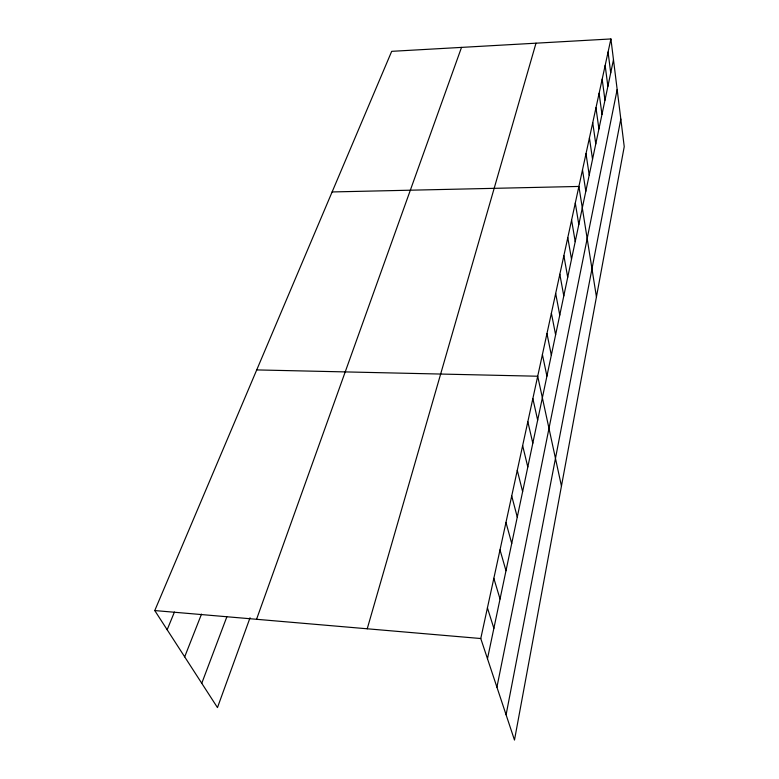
<?xml version="1.0" encoding="UTF-8"?>
<svg xmlns="http://www.w3.org/2000/svg" width="779" height="779" viewBox="0 0 779 779"><rect width="100%" height="100%" fill="white"/><g stroke="black" fill="none" stroke-linecap="round" stroke-linejoin="round"><path stroke-width="1.17" d="M506.097 714.781L620.814 119.06M496.924 687.175L617.163 89.527M487.479 658.722L613.482 59.72M610.911 38.95L624.232 146.656L514.481 740.05L480.77 638.527L610.911 38.95L391.691 51.336L154.768 610.561L217.468 707.585L250.049 617.757M367.23 628.789L536.001 43.186M256.554 619.295L461.519 47.392M201.761 683.29L226.816 616.91M184.681 656.853L201.508 614.115M167.164 629.734L174.428 612.06M332.117 191.946L578.894 186.444L596.441 296.935M256.719 369.918L537.705 376.228L561.455 486.096M154.768 610.561L480.77 638.527M487.42 607.873L493.876 628.312M493.837 578.339L500.04 599.002M500.011 549.877L505.99 570.734M505.97 522.427L511.725 543.45M511.715 495.941L517.266 517.09M517.275 470.35L522.621 491.627M522.641 445.627L527.802 467.001M527.831 421.731L532.817 443.183M532.846 398.605L537.666 420.124M542.408 354.552L546.916 376.15M546.965 333.548L551.328 355.175M551.386 313.187L555.612 334.824M555.67 293.449L559.76 315.086M559.828 274.286L563.792 295.913M563.869 255.687L567.706 277.305M567.784 237.634L571.513 259.222M571.591 220.087L575.214 241.636M575.291 203.027L578.807 224.547M582.497 169.832L585.808 191.254M586.003 153.677L589.216 175.041M589.421 137.961L592.537 159.267M592.731 122.673L595.769 143.911M595.964 107.794L598.915 128.963M599.109 93.305L601.972 114.396M602.177 79.185L604.962 100.199M605.156 65.436L607.873 86.372M608.068 52.027L610.707 72.875"/></g></svg>
